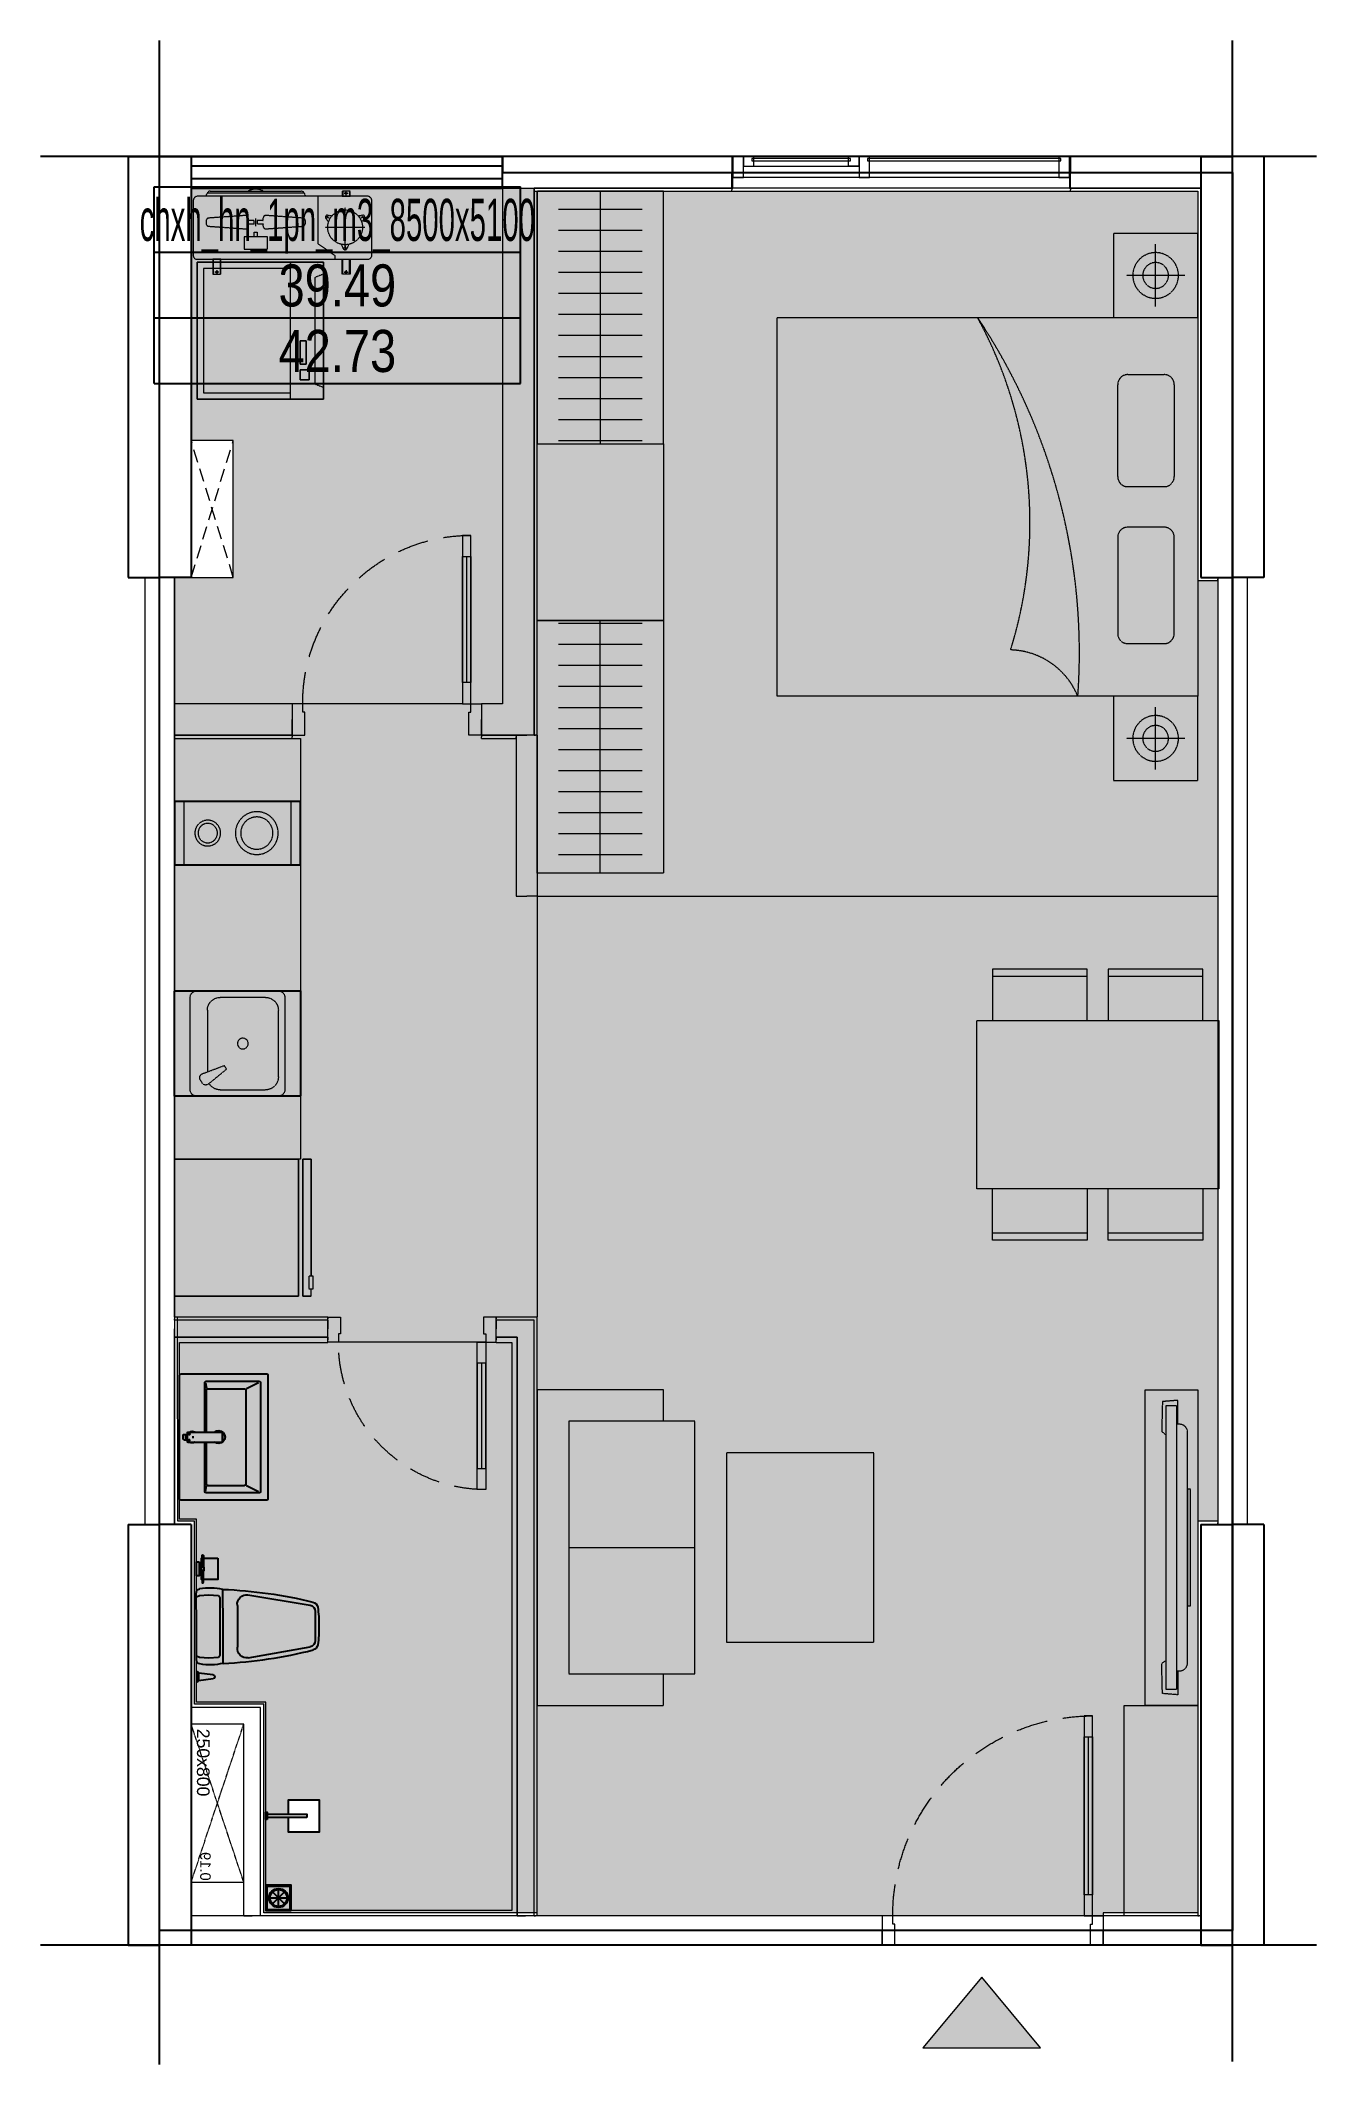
# Model space of a CAD drawing. Header units: millimetres. Extents: x -523 to 5543, y -735 to 8883.
import ezdxf
from ezdxf.enums import TextEntityAlignment as Align

# ---------------------------------------------------------------- set-up
doc = ezdxf.new("R2010")
doc.units = ezdxf.units.MM
doc.set_wipeout_variables(frame=1)
for name, pattern in [('3PN B$0$HIDDENX2', [0.75, 0.5, -0.25]), ('CONTINOUS', [0]), ('HIDDEN', [9.525, 6.35, -3.175]), ('HIDDENX2', [0.75, 0.5, -0.25]), ('Xref Y2-Y4 ME$0$Xref MB Y2.Y4$0$Xr_truc thang N3 tang dien hinh$0$T-Can ho$0$HIDDEN3', [0.2, 0.1, -0.1])]:
    doc.linetypes.add(name, pattern=pattern)
doc.layers.get('0').update_dxf_attribs({"color": 231})
doc.layers.get('DefPoints').update_dxf_attribs({"color": 191})
doc.layers.add('A-AREA-WALL-CENTER', color=210, linetype='Continuous', plot=False)
for name, color, linetype in [('A-CONC', 2, 'Continuous'), ('A-EQPM', 127, 'Continuous'), ('A-RAIL', 153, 'Continuous')]:
    doc.layers.add(name, color=color, linetype=linetype)
for name, color, linetype, lineweight in [('A-Dien tich TT', 152, 'HIDDENX2', 5), ('A-DOOR', 142, 'Continuous', 9), ('A-FNSH', 253, 'Continuous', 9), ('A-FURN', 251, 'HIDDEN', 5), ('A-Hatch mau co cau', 7, 'Continuous', 9), ('A-HIDD', 45, 'HIDDEN', 9), ('A-Truc ky thuat', 162, 'Continuous', 0), ('A-WALL', 1, 'Continuous', 13), ('A-WALL-INT', 31, 'Continuous', 20), ('A-WALL-PRTN', 6, 'Continuous', 9)]:
    doc.layers.add(name, color=color, linetype=linetype, lineweight=lineweight)
doc.layers.add('DT 1PN', color=7, linetype='Continuous', lineweight=0, true_color=0xddd3c5)
doc.styles.add('VTK_Arial', font='arial.ttf', dxfattribs={"width": 0.8})
doc.styles.add('Xref Y2-Y4 ME$0$Xref MB Y2.Y4$0$Xr_truc thang N3 tang dien hinh$0$T-Can ho$0$Arial', font='arial.ttf')

# ---------------------------------------------------------------- blocks, each defined once
blk = doc.blocks.new('DT-CAN')
at = {"layer": 'DefPoints'}
for p, q in [((-870.7, 0), (870.7, 0)), ((-870.7, -934.4), (-870.7, 0)), ((870.7, -934.4), (870.7, 0)), ((-870.7, -311.5), (870.7, -311.5)), ((-870.7, -622.9), (870.7, -622.9)), ((-870.7, -934.4), (870.7, -934.4))]:
    blk.add_line(p, q, dxfattribs=at)
at = {"layer": 'DefPoints', "color": 7, "style": 'VTK_Arial', "width": 0.5}
blk.add_attdef('LOAICAN', text='', height=200, dxfattribs=at).set_placement((0, -257.5), align=Align.CENTER)
at = {"layer": 'DefPoints', "color": 5, "style": 'VTK_Arial', "width": 0.8}
blk.add_attdef('DT-TT', text='', height=200, dxfattribs=at).set_placement((0, -569), align=Align.CENTER)
at = {"layer": 'DefPoints', "color": 6, "style": 'VTK_Arial', "width": 0.8}
blk.add_attdef('DT-TIM', text='', height=200, dxfattribs=at).set_placement((0, -880.4), align=Align.CENTER)
blk = doc.blocks.new('A$C99de5d64')
at = {"layer": 'A-Hatch mau co cau', "true_color": 0xb30000}
h = blk.add_hatch(color=12, dxfattribs=at)
h.dxf.hatch_style = 1
h.paths.add_polyline_path([(-174.8, 210), (0, 0), (175.2, 210)])
at = {"layer": 'A-Hatch mau co cau', "color": 12, "true_color": 0xb30000}
blk.add_lwpolyline([(-174.8, 210), (0, 0), (175.2, 210)], close=True, dxfattribs=at)
blk = doc.blocks.new('F-PN-GIUONG-2000X1800')
at = {"linetype": 'HIDDEN', "ltscale": 0.3}
for p, q in [((332.5, -250.5), (159.2, -250.5)), ((111.4, -298.4), (111.4, -755.8)), ((380.4, -755.8), (380.4, -298.4)), ((159.2, -803.7), (332.5, -803.7)), ((111.4, -1481), (111.4, -1044.2)), ((159.2, -996.3), (332.5, -996.3)), ((380.4, -1044.2), (380.4, -1481)), ((332.5, -1528.8), (159.2, -1528.8))]:
    blk.add_line(p, q, dxfattribs=at)
blk.add_lwpolyline([(2000, 0), (2000, -1800), (0, -1800), (0, 0), (2000, 0)], dxfattribs=at)
for centre, radius, start, end in [((3425.4, -206.5), 2863.1, 175.86471, 213.81984), ((898.8, 135.1), 355.7, 202.32224, 268.49672), ((159.2, -298.4), 47.8, 90, 180), ((332.5, -298.4), 47.8, 0, 90), ((2827.6, -825.1), 2030.2, 162.67464, 208.69937), ((159.2, -755.8), 47.8, 180, 270), ((332.5, -755.8), 47.8, 270, 0), ((159.2, -1044.2), 47.8, 90, 180), ((332.5, -1044.2), 47.8, 0, 90), ((159.2, -1481), 47.8, 180, 270), ((332.5, -1481), 47.8, 270, 0)]:
    blk.add_arc(centre, radius, start, end, dxfattribs=at)
blk = doc.blocks.new('*U17')
blk.add_line((-100, 70), (-850, 70))
for points in [[(140, 1050), (140, 990), (40, 990), (40, 1000), (0, 1000), (0, 1050)], [(0, 50), (-950, 50), (-950, 90), (0, 90)], [(-100, 50), (-100, 90), (-850, 90), (-850, 50)], [(140, 0), (140, 60), (40, 60), (40, 50), (0, 50), (0, 0)]]:
    blk.add_lwpolyline(points, close=True)
at = {"linetype": '3PN B$0$HIDDENX2', "ltscale": 300}
blk.add_arc((0, 50), 950, 90, 180, dxfattribs=at)
blk = doc.blocks.new('*U18')
blk.add_line((-100, 70), (-700, 70))
for points in [[(150, 900), (150, 840), (40, 840), (40, 850), (0, 850), (0, 900)], [(0, 50), (-800, 50), (-800, 90), (0, 90)], [(-100, 50), (-100, 90), (-700, 90), (-700, 50)], [(150, 0), (150, 60), (40, 60), (40, 50), (0, 50), (0, 0)]]:
    blk.add_lwpolyline(points, close=True)
at = {"linetype": '3PN B$0$HIDDENX2', "ltscale": 300}
blk.add_arc((0, 50), 800, 90, 180, dxfattribs=at)
blk = doc.blocks.new('*U19')
blk.add_line((-100, -70), (-600, -70))
for points in [[(120, 0), (120, -60), (40, -60), (40, -50), (0, -50), (0, 0)], [(0, -50), (-700, -50), (-700, -90), (0, -90)], [(-100, -50), (-100, -90), (-600, -90), (-600, -50)], [(120, -800), (120, -740), (40, -740), (40, -750), (0, -750), (0, -800)]]:
    blk.add_lwpolyline(points, close=True)
at = {"linetype": '3PN B$0$HIDDENX2', "ltscale": 300}
blk.add_arc((0, -50), 700, 180, 270, dxfattribs=at)
blk = doc.blocks.new('*U9')
at = {"linetype": 'HIDDEN', "ltscale": 0.3}
for p, q in [((75, 644.4), (75, 400)), ((525, 644.4), (75, 644.4)), ((75, 608.9), (525, 608.9)), ((525, 400), (525, 644.4)), ((1075, 644.4), (625, 644.4)), ((625, 644.4), (625, 400)), ((625, 608.9), (1075, 608.9)), ((1075, 400), (1075, 644.4)), ((1150, 400), (0, 400)), ((0, 400), (0, -400)), ((1150, -400), (1150, 400)), ((0, -400), (1150, -400)), ((75, -644.4), (75, -400)), ((525, -400), (525, -644.4)), ((625, -644.4), (625, -400)), ((1075, -400), (1075, -644.4)), ((525, -608.9), (75, -608.9)), ((525, -644.4), (75, -644.4)), ((1075, -608.9), (625, -608.9)), ((1075, -644.4), (625, -644.4))]:
    blk.add_line(p, q, dxfattribs=at)
blk = doc.blocks.new('E-CHUNG-GATHOATSAN-01')
at = {"ltscale": 2}
for p, q in [((60, 20), (60, 100)), ((100, 60), (20, 60)), ((88.3, 88.3), (31.7, 31.7)), ((88.3, 31.7), (31.7, 88.3))]:
    blk.add_line(p, q, dxfattribs=at)
for points in [[(120, 120), (0, 120), (0, 0), (120, 0)], [(115, 115), (5, 115), (5, 5), (115, 5)]]:
    blk.add_lwpolyline(points, close=True, dxfattribs=at)
for radius in [45, 40]:
    blk.add_circle((60, 60), radius, dxfattribs=at)
blk = doc.blocks.new('E-VS-VOISENTAM-01')
at = {"color": 0}
blk.add_wipeout([(-6.3, -17.9), (-6.3, -7.6), (-105.3, -7.6), (-105.3, -75.1), (-255.3, -75.1), (-255.3, 74.9), (-105.3, 74.9), (-105.3, 7.4), (-6.3, 7.4), (-6.3, 17.9), (0, 17.9), (0, -17.9)], dxfattribs=at)
blk.add_lwpolyline([(-105.3, -7.6), (-105.3, -75.1), (-255.3, -75.1), (-255.3, 74.9), (-105.3, 74.9), (-105.3, 7.4)], dxfattribs=at)
for points in [[(-195.1, -7.6), (-6.3, -7.6), (-6.3, 7.4), (-195.1, 7.4)], [(-6.3, -17.9), (0, -17.9), (0, 17.9), (-6.3, 17.9)]]:
    blk.add_lwpolyline(points, close=True, dxfattribs=at)
blk = doc.blocks.new('E-VS-BONCAU-01')
for p, q in [((-145.5, -13.9), (-139.8, 0.5)), ((-148.9, -57.3), (-145.5, -13.9)), ((-146.2, -104.4), (-148.9, -57.3)), ((145.4, -15), (148.5, -58.4)), ((148.5, -58.4), (145.4, -105.5)), ((213.1, -0.8), (265.4, -1)), ((221.8, -9.6), (256.7, -9.7)), ((230.2, -79.4), (221.8, -9.6)), ((256.7, -9.7), (247.7, -79.5)), ((-0.5, -126.3), (-176.3, -125.6)), ((-136.7, -112.2), (-146.2, -104.4)), ((-0.4, -113.3), (-136.7, -112.2)), ((-0.5, -126.3), (-0.5, -126.3)), ((175.4, -127), (-0.5, -126.3)), ((135.8, -113.2), (-0.4, -113.3)), ((145.4, -105.5), (135.8, -113.2)), ((-150.9, -245), (-101.2, -539.8)), ((-100, -194.5), (98.5, -195.2)), ((149, -246.1), (97.1, -540.5)), ((-71.2, -564.4), (-2.2, -564.6)), ((-2.2, -564.6), (66.9, -564.9))]:
    blk.add_line(p, q)
for points in [[(-307.4, -12.3), (-240.3, -12.3), (-240.3, 0.4), (-307.4, 0.4)], [(-324.6, -100.9), (-223.3, -100.9), (-223.3, -24.5), (-324.6, -24.5)], [(-281.4, -35.9), (-281.4, -12.3), (-266.2, -12.3), (-266.2, -35.9)]]:
    blk.add_lwpolyline(points, close=True)
for points in [[(160.1, -0.6), (0, 0), (-160.1, 0.6)], [(139.8, -0.5), (145.4, -15)]]:
    blk.add_lwpolyline(points)
for points in [[(-337.2, -33.4), (-281.4, -33.4), (-281.4, -26.6), (-337.2, -26.6, 1)], [(-210.5, -33.4), (-266.2, -33.4), (-266.2, -26.6), (-210.5, -26.6, -1)]]:
    blk.add_lwpolyline(points, format="xyb", close=True)
for centre, radius, start, end in [((225.4, 2.7), 12.8, 195.93034, 253.62994), ((238.9, -79.4), 8.72, 179.78014, 359.78014), ((253.1, 2.6), 12.8, 285.93034, 343.62994)]:
    blk.add_arc(centre, radius, start, end)
for centre, major_axis, ratio, start_param, end_param in [((-160.1, -17.6), (-12.9, -12.8), 1, 3.926991, 5.363819), ((-160.1, -17.6), (-12.9, -12.8), 1, 3.926991, 5.363819), ((-160.1, -17.6), (-12.9, -12.8), 1, 3.926991, 5.363819), ((160, -18.8), (-12.9, -12.8), 1, 2.490163, 3.926991), ((160, -18.8), (-12.9, -12.8), 1, 2.490163, 3.926991), ((-309.7, -59.9), (-491.9, 11.9), 0.754969, 2.992228, 3.290957), ((1638.9, -88), (-275.8, 1956.4), 0.917923, 1.461172, 1.68042), ((-105.7, -239.6), (-32.1, 32.3), 1, 5.374496, 7.190108), ((103.9, -240.4), (-32.3, -32.1), 1, 2.23467, 4.050282), ((-85.9, -545.6), (-22.1, -22), 1, -0.518895, 0.614897), ((-85.9, -545.6), (-22.1, -22), 1, -0.518895, 0.614897), ((-71, -533.5), (-21.8, 21.9), 1, 0.993435, 2.351364), ((-9.9, -27.7), (-393.7, -390.7), 1, 0.641923, 0.802984), ((-9.9, -27.7), (-393.7, -390.7), 1, 0.641923, 0.802984), ((9.6, -27.8), (-390.7, 393.7), 1, 2.338609, 2.49967), ((9.6, -27.8), (-390.7, 393.7), 1, 2.338609, 2.49967), ((66.9, -534), (-21.8, 21.9), 1, 2.361025, 3.718954), ((81.7, -546.2), (-22.1, -22), 1, 0.955899, 2.089692), ((81.7, -546.2), (-22.1, -22), 1, 0.955899, 2.089692)]:
    blk.add_ellipse(centre, major_axis=major_axis, ratio=ratio, start_param=start_param, end_param=end_param)
at = {"extrusion": (0, 0, -1)}
for centre, major_axis, ratio, start_param, end_param in [((309.2, -62.3), (492, 8.1), 0.754969, 2.992228, 3.290957), ((-1639.5, -75.4), (-290.8, -1954.2), 0.917923, 4.602765, 4.822013)]:
    blk.add_ellipse(centre, major_axis=major_axis, ratio=ratio, start_param=start_param, end_param=end_param, dxfattribs=at)
blk = doc.blocks.new('*U21')
blk.add_line((1480, 150), (0, 150))
for points in [[(0, 150), (1480, 150), (1480, 0), (0, 0)], [(0, 105), (1480, 105), (1480, 45), (0, 45)]]:
    blk.add_lwpolyline(points, close=True)
blk = doc.blocks.new('F-PN-DONGIUONG-01')
at = {"linetype": 'HIDDEN', "ltscale": 0.3}
for p, q in [((-200, -348.1), (-200, -51.9)), ((-338.8, -200), (-61.2, -200))]:
    blk.add_line(p, q, dxfattribs=at)
blk.add_lwpolyline([(0, -400), (-400, -400), (-400, 0), (0, 0)], close=True, dxfattribs=at)
for radius in [108.5, 61.3]:
    blk.add_circle((-200, -200), radius, dxfattribs=at)
blk = doc.blocks.new('*U91')
at = {"linetype": 'HIDDEN', "ltscale": 0.3}
for p, q in [((86.1, 499.5), (86.1, 101.1)), ((186.1, 499.5), (186.1, 101.1)), ((286.1, 499.5), (286.1, 101.1)), ((386.1, 499.5), (386.1, 101.1)), ((486.1, 499.5), (486.1, 101.1)), ((586.1, 499.5), (586.1, 101.1)), ((686.1, 499.5), (686.1, 101.1)), ((786.1, 499.5), (786.1, 101.1)), ((886.1, 499.5), (886.1, 101.1)), ((986.1, 499.5), (986.1, 101.1)), ((1086.1, 499.5), (1086.1, 101.1)), ((1186.1, 499.5), (1186.1, 101.1)), ((0, 300), (1200, 300))]:
    blk.add_line(p, q, dxfattribs=at)
blk.add_lwpolyline([(0, 0), (1200, 0), (1200, 600), (0, 600)], close=True, dxfattribs=at)
blk = doc.blocks.new('*U20')
blk.add_line((0, 150), (1600, 150))
for points in [[(0, 0), (0, 150), (-5, 150), (-5, 0)], [(1600, 0), (0, 0), (0, 100), (1600, 100)], [(0, 0), (50, 0), (50, 100), (0, 100)], [(950, 0), (1000, 0), (1000, 100), (950, 100)], [(1550, 0), (1600, 0), (1600, 100), (1550, 100)], [(1605, 0), (1605, 150), (1600, 150), (1600, 0)], [(40, 10), (960, 10), (960, 20), (40, 20)], [(1000, 0), (1550, 0), (1550, 45), (1000, 45)], [(1050, 0), (1000, 0), (1000, 45), (1050, 45)], [(1040, 10), (1510, 10), (1510, 20), (1040, 20)], [(1500, 0), (1550, 0), (1550, 45), (1500, 45)]]:
    blk.add_lwpolyline(points, close=True)
blk = doc.blocks.new('*U33')
at = {"linetype": 'HIDDEN', "ltscale": 0.3}
for p, q in [((650, 0), (0, 0)), ((0, 0), (0, -600)), ((0, 0), (0, -444.2)), ((0, 0), (650, 0)), ((650, -600), (650, 0)), ((650, 0), (650, -444.2)), ((30, -30), (620, -30)), ((30, -444.2), (30, -30)), ((620, -30), (620, -444.2)), ((0, -600), (0, -444.2)), ((650, -444.2), (0, -444.2)), ((620, -444.2), (30, -444.2)), ((650, -600), (650, -444.2)), ((56.2, -600), (72.3, -559.6)), ((72.3, -559.6), (577.7, -559.6)), ((373.1, -490.4), (373.1, -518.1)), ((483.8, -490.4), (373.1, -490.4)), ((373.1, -518.1), (483.8, -518.1)), ((483.8, -518.1), (483.8, -490.4)), ((511.5, -490.4), (511.5, -531.9)), ((557.7, -490.4), (511.5, -490.4)), ((511.5, -531.9), (557.7, -531.9)), ((557.7, -531.9), (557.7, -490.4)), ((577.7, -559.6), (593.8, -600)), ((0, -600), (650, -600)), ((0, -600), (650, -600))]:
    blk.add_line(p, q, dxfattribs=at)
for points in [[(650, -600), (0, -600), (0, 0), (650, 0)], [(650, -600), (0, -600), (0, -444.2), (0, 0), (650, 0), (650, -444.2)], [(30, -444.2), (30, -30), (620, -30), (620, -444.2)], [(483.8, -518.1), (373.1, -518.1), (373.1, -490.4), (483.8, -490.4)], [(557.7, -531.9), (511.5, -531.9), (511.5, -490.4), (557.7, -490.4)]]:
    blk.add_lwpolyline(points, close=True, dxfattribs=at)
blk = doc.blocks.new('E-CHUNG-CUCNONG-DH')
at = {"linetype": 'HIDDEN', "ltscale": 0.3}
for p, q in [((292.8, 313.7), (311.7, 313.7)), ((302.2, 304.3), (302.2, 323.2)), ((-127.5, 157.6), (-127.5, 194.3)), ((221.4, 195.2), (205, 204.7)), ((217.9, 208.1), (208.5, 191.8)), ((297.5, 56.8), (297.5, 245.7)), ((373.6, 195.2), (390, 204.7)), ((386.5, 191.8), (377.1, 208.1)), ((391.9, 151.3), (203.1, 151.3)), ((288.1, 53.9), (306.9, 53.9)), ((297.5, 63.4), (297.5, 44.5)), ((-302.2, -61.4), (-321.1, -61.4)), ((-311.7, -51.9), (-311.7, -70.8)), ((292.8, -61.4), (311.7, -61.4)), ((302.2, -51.9), (302.2, -70.8))]:
    blk.add_line(p, q, dxfattribs=at)
blk.add_lwpolyline([(-406.1, 0), (406.1, 0, 0.414214), (425, 18.9), (425, 275.9, 0.414214), (401.4, 299.6), (-401.4, 299.6, 0.414214), (-425, 275.9), (-425, 18.9, 0.414214)], format="xyb", close=True, dxfattribs=at)
for points in [[(-363.6, 299.6), (-357.7, 314.3, -0.306678), (-344.6, 323.2), (89.6, 323.2, -0.306678), (102.7, 314.3), (108.6, 299.6)], [(219, 177.2), (205.8, 194.1, -0.677033), (214.5, 209.3), (235.8, 206.2)], [(359.2, 206.2), (380.5, 209.3, -0.677033), (389.2, 194.1), (376, 177.2)], [(314.2, 70.4), (306.3, 50.4, -0.677033), (288.7, 50.4), (280.8, 70.4)]]:
    blk.add_lwpolyline(points, format="xyb", dxfattribs=at)
for points in [[(102.7, 314.3), (-357.7, 314.3)], [(250.3, 0), (250.3, 16.2), (170, 72.6), (170, 299.6)], [(286.2, 323.2), (286.2, 299.6)], [(318.3, 323.2), (318.3, 299.6)], [(-134.4, 106.2), (-134.4, 128.2), (-120.6, 128.2), (-120.6, 106.2)], [(-327.7, -70.8), (-327.7, 0)], [(-295.6, -70.8), (-295.6, 0)], [(286.2, -70.8), (286.2, 0)], [(318.3, -70.8), (318.3, 0)]]:
    blk.add_lwpolyline(points, dxfattribs=at)
for points in [[(283.3, 299.6), (321.1, 299.6), (321.1, 323.2), (283.3, 323.2)], [(-182.9, 47.4), (-72.1, 47.4), (-72.1, 106.2), (-182.9, 106.2)], [(283.3, 0), (321.1, 0), (321.1, -70.8), (283.3, -70.8)], [(-292.8, 0), (-330.6, 0), (-330.6, -70.8), (-292.8, -70.8)]]:
    blk.add_lwpolyline(points, close=True, dxfattribs=at)
for centre, radius in [((302.2, 313.7), 4.72), ((297.5, 151.3), 82.6), ((-311.7, -61.4), 4.72), ((302.2, -61.4), 4.72)]:
    blk.add_circle(centre, radius, dxfattribs=at)
blk.add_arc((-127.5, 257.1), 75.6, 61.04446, 118.95554, dxfattribs=at)
for points, weights, knots in [([(-162.1, 193.1), (-162.1, 188.2), (-162.1, 183.3), (-148.2, 183.3), (-134.3, 183.3), (-134.3, 175.9), (-134.3, 168.6), (-148.2, 168.6), (-162.1, 168.6), (-162.1, 163.7), (-162.1, 158.8), (-162.1, 152.4), (-166.6, 148), (-171, 143.6), (-177.1, 144.2), (-264, 150.3), (-350.9, 156.5), (-363.6, 157.6), (-363.6, 171.1), (-363.6, 175.9), (-363.6, 180.7), (-363.6, 194.3), (-350.9, 195.4), (-264, 201.6), (-177.1, 207.7), (-171, 208.2), (-166.6, 203.9), (-162.1, 199.5), (-162.1, 193.1)], [1, 1, 1, 1, 1, 1, 1, 1, 1, 1, 1, 0.916058650995, 1, 0.916058650995, 1, 1, 1, 0.734760240583, 1, 1, 1, 0.734760240583, 1, 1, 1, 0.916058650995, 1, 0.916058650995, 1], [0, 0, 0, 1, 1, 2, 2, 3, 3, 4, 4, 5, 5, 5.825313, 5.825313, 6.650626, 6.650626, 7.650626, 7.650626, 9.141593, 9.141593, 10.141593, 10.141593, 11.632559, 11.632559, 12.632559, 12.632559, 13.457872, 13.457872, 14.283185, 14.283185, 14.283185]), ([(95.9, 156.5), (9, 150.3), (-77.9, 144.2), (-84, 143.6), (-88.4, 148), (-92.9, 152.4), (-92.9, 158.8), (-92.9, 163.7), (-92.9, 168.6), (-106.8, 168.6), (-120.7, 168.6), (-120.7, 175.9), (-120.7, 183.3), (-106.8, 183.3), (-92.9, 183.3), (-92.9, 188.2), (-92.9, 193.1), (-92.9, 199.5), (-88.4, 203.9), (-84, 208.2), (-77.9, 207.7), (9, 201.6), (95.9, 195.4), (108.6, 194.3), (108.6, 180.7), (108.6, 175.9), (108.6, 171.1), (108.6, 157.6), (95.9, 156.5)], [1, 1, 1, 0.916058650995, 1, 0.916058650995, 1, 1, 1, 1, 1, 1, 1, 1, 1, 1, 1, 0.916058650995, 1, 0.916058650995, 1, 1, 1, 0.734760240583, 1, 1, 1, 0.734760240583, 1], [0, 0, 0, 1, 1, 1.825313, 1.825313, 2.650626, 2.650626, 3.650626, 3.650626, 4.650626, 4.650626, 5.650626, 5.650626, 6.650626, 6.650626, 7.650626, 7.650626, 8.475939, 8.475939, 9.301253, 9.301253, 10.301253, 10.301253, 11.792219, 11.792219, 12.792219, 12.792219, 14.283185, 14.283185, 14.283185])]:
    blk.add_rational_spline(points, weights, degree=2, knots=knots, dxfattribs=at)
blk = doc.blocks.new('*U95')
blk.add_lwpolyline([(0, 0), (0, 250), (750, 250), (750, 0)], close=True)
at = {"linetype": 'Xref Y2-Y4 ME$0$Xref MB Y2.Y4$0$Xr_truc thang N3 tang dien hinh$0$T-Can ho$0$HIDDEN3'}
for points in [[(0, 0), (750, 250)], [(0, 250), (750, 0)]]:
    blk.add_lwpolyline(points, dxfattribs=at)
at = {"style": 'Xref Y2-Y4 ME$0$Xref MB Y2.Y4$0$Xr_truc thang N3 tang dien hinh$0$T-Can ho$0$Arial'}
blk.add_text('0.19', height=50, dxfattribs=at).set_placement((6.6, 42.7))
blk.add_attdef('--', text='', height=88, dxfattribs=at).set_placement((126.6, 189.6), align=Align.MIDDLE_CENTER)
blk = doc.blocks.new('F-PK-BANSOAN-01')
at = {"linetype": 'HIDDEN', "ltscale": 0.3}
blk.add_lwpolyline([(-700, -900), (-700, 0), (0, 0), (0, -900)], close=True, dxfattribs=at)
blk = doc.blocks.new('*U37')
at = {"linetype": 'HIDDEN', "ltscale": 0.3}
for p, q in [((-750, -150), (-750, -1350)), ((-150, -150), (-750, -150)), ((-150, -1350), (-150, -150)), ((-150, -750), (-750, -750)), ((-750, -1350), (-150, -1350))]:
    blk.add_line(p, q, dxfattribs=at)
blk.add_lwpolyline([(-600, -1350), (-600, -1500), (0, -1500), (0, 0), (-600, 0), (-600, -150)], dxfattribs=at)
blk = doc.blocks.new('*U93')
at = {"linetype": 'HIDDEN', "ltscale": 0.3}
blk.add_lwpolyline([(0, 0), (350, 0), (350, -1000), (0, -1000)], close=True, dxfattribs=at)
blk = doc.blocks.new('*U94')
at = {"linetype": 'HIDDEN', "ltscale": 0.3}
for points in [[(1500, 0), (1500, -250), (0, -250), (0, 0)], [(473.1, -33.8), (473.1, -48), (1026.9, -48), (1026.9, -33.8)], [(1425, -100), (1425, -150), (75, -150), (75, -100)]]:
    blk.add_lwpolyline(points, close=True, dxfattribs=at)
for points in [[(164.2, -93.8), (50.4, -93.8), (56.3, -167.7), (198.5, -171.1), (215.2, -150)], [(1335.8, -93.8), (1449.6, -93.8), (1443.7, -167.7), (1301.5, -171.1), (1284.8, -150)]]:
    blk.add_lwpolyline(points, dxfattribs=at)
blk.add_lwpolyline([(1335.8, -100), (1335.8, -86.3, 0.414214), (1297.4, -48), (202.6, -48, 0.414214), (164.2, -86.3), (164.2, -100)], format="xyb", close=True, dxfattribs=at)
blk = doc.blocks.new('*U70')
at = {"ltscale": 0.3}
blk.add_lwpolyline([(45, -300), (45, 0), (555, 0), (555, -300)], close=True, dxfattribs=at)
for centre, radius in [((208, -149.9), 101.6), ((441.3, -149.9), 61.2)]:
    blk.add_circle(centre, radius, dxfattribs=at)
at = {"linetype": 'HIDDEN', "ltscale": 0.3}
for centre, radius in [((208, -149.9), 76.6), ((441.3, -149.9), 46.2)]:
    blk.add_circle(centre, radius, dxfattribs=at)
at = {"layer": 'DefPoints', "color": 250, "ltscale": 0.3}
blk.add_lwpolyline([(0, -300), (0, 0), (600, 0), (600, -300)], close=True, dxfattribs=at)
blk = doc.blocks.new('E-CHUNG-TULANH-01')
at = {"linetype": 'HIDDEN', "ltscale": 0.3}
for p, q in [((300, 650), (0, 650)), ((0, 650), (0, 610)), ((0, 650), (555, 650)), ((0, 610), (0, 650)), ((0, 610), (650, 610)), ((650, 610), (0, 610)), ((0, 590), (0, 0)), ((650, 590), (0, 590)), ((0, 590), (650, 590)), ((0, 0), (0, 590)), ((310, 650), (300, 650)), ((555, 650), (310, 650)), ((615, 660), (555, 660)), ((555, 660), (555, 650)), ((555, 660), (555, 640)), ((615, 660), (555, 660)), ((555, 640), (615, 640)), ((615, 650), (615, 660)), ((615, 640), (615, 660)), ((650, 650), (615, 650)), ((650, 610), (650, 650)), ((650, 650), (650, 610)), ((650, 0), (650, 590)), ((650, 590), (650, 0))]:
    blk.add_line(p, q, dxfattribs=at)
blk.add_lwpolyline([(0, 0), (650, 0), (650, 590), (0, 590)], close=True, dxfattribs=at)
blk = doc.blocks.new('*U68')
at = {"ltscale": 0.3}
blk.add_lwpolyline([(600, 2000), (0, 2000), (0, 0), (600, 0)], close=True, dxfattribs=at)
blk = doc.blocks.new('*U69')
at = {"lineweight": 5, "ltscale": 0.3}
for p, q in [((494.3, 0), (105.7, 0)), ((75, -30.7), (75, -469.3)), ((123.4, -77.5), (131.6, -63.2)), ((247.8, -128), (162.3, -57.7)), ((218.2, -30), (433, -30)), ((494.3, -91.4), (494.3, -408)), ((525, -469.3), (525, -30.7)), ((133.9, -106.9), (237.5, -145.7)), ((156.8, -408), (156.8, -115.5)), ((237.5, -145.7), (247.8, -128)), ((433, -469.3), (218.2, -469.3)), ((105.7, -500), (494.3, -500))]:
    blk.add_line(p, q, dxfattribs=at)
blk.add_circle((325.6, -250), 25.6, dxfattribs=at)
for centre, radius, start, end in [((105.7, -30.7), 30.7, 89.99998, 179.99998), ((141.1, -87.7), 20.5, 149.99998, 249.46231), ((149.3, -73.5), 20.5, 50.53766, 149.99998), ((218.2, -91.4), 61.4, 89.99998, 149.41477), ((433, -91.4), 61.4, 359.99998, 89.99998), ((494.3, -30.7), 30.7, 359.99998, 89.99998), ((105.7, -469.3), 30.7, 179.99998, 269.99998), ((218.2, -408), 61.4, 179.99998, 269.99998), ((433, -408), 61.4, 269.99998, 359.99998), ((494.3, -469.3), 30.7, 269.99998, 359.99998)]:
    blk.add_arc(centre, radius, start, end, dxfattribs=at)
at = {"layer": 'DefPoints', "color": 250, "linetype": 'HIDDEN', "ltscale": 0.3}
blk.add_lwpolyline([(0, 0), (0, -500), (600, -500), (600, 0)], close=True, dxfattribs=at)
blk = doc.blocks.new('E-VS-LAVABO-02')
at = {"extrusion": (0, 0, -1)}
for p, q in [((-300, 6), (-300, 414)), ((-294, 420), (294, 420)), ((-259, 385), (259, 385)), ((300, 414), (300, 6)), ((-265, 126), (-265, 379)), ((-230.4, 317.6), (-258.8, 374.4)), ((-230, 133.5), (-230, 309)), ((-224, 315), (224, 315)), ((230, 133.5), (230, 309)), ((230.4, 317.6), (258.8, 374.4)), ((265, 379), (265, 126)), ((-22, 203.7), (22, 203.7)), ((-24, 120), (-259, 120)), ((-257.6, 123), (-232.4, 128.4)), ((-24, 127.5), (-224, 127.5)), ((224, 127.5), (24, 127.5)), ((259, 120), (24, 120)), ((257.6, 123), (232.4, 128.4)), ((294, 0), (-294, 0)), ((-25.4, 70), (-26.5, 70)), ((-24, 70), (-24, 71.6)), ((-15.5, 48.2), (-13.1, 48.2)), ((-12.5, 44.1), (-12.5, 48.5)), ((-12.5, 19.6), (-12.5, 33.7)), ((-10.5, 35.7), (-7.5, 35.7)), ((10.5, 17.6), (-10.5, 17.6)), ((7.5, 35.5), (-7.5, 35.5)), ((5, 65), (-5, 65)), ((7.5, 35.7), (10.5, 35.7)), ((12.5, 43.8), (13.1, 43.8)), ((12.5, 19.6), (12.5, 33.7)), ((13.1, 46), (14.9, 46)), ((14.9, 43.8), (15.5, 43.8)), ((26.5, 70), (25.4, 70))]:
    blk.add_line(p, q, dxfattribs=at)
at = {"extrusion": (0, 0, -1), "flags": 128}
for points in [[(24, 39), (24, 201.7), (24, 202.4)], [(-24, 39), (-24, 201.7), (-24, 202.4)], [(-22, 37), (-15.6, 37), (15.6, 37), (22, 37)], [(12, 35), (14.4, 36.3), (15.6, 37)], [(12.8, 48.8), (15.5, 48.8), (15.5, 48.2), (13.1, 48.2), (13.1, 44.4), (15.5, 44.4), (15.5, 43.8), (12.8, 43.8), (15.5, 43.8)], [(11, 34), (10.5, 34), (-10.5, 34), (-11, 34)], [(10.5, 28.1), (0, 28.1), (-10.5, 28.1)], [(-15.6, 37), (-14.4, 36.3), (-12, 35)]]:
    blk.add_lwpolyline(points, dxfattribs=at)
for points in [[(22, 204.4), (-22, 204.4)], [(-12.5, 48.8), (-12.5, 43.8), (-13.1, 43.8), (-13.1, 46), (-14.9, 46), (-14.9, 43.8), (-15.5, 43.8), (-15.5, 48.8), (-14.9, 48.8), (-14.9, 46.6), (-13.1, 46.6), (-13.1, 48.8)]]:
    blk.add_lwpolyline(points, close=True, dxfattribs=at)
at = {"extrusion": (0, 0, -1)}
for centre, radius, start, end in [((294, 414), 6, 0, 90), ((259, 379), 6, 0, 90), ((-259, 379), 6, 90, 180), ((-294, 414), 6, 90, 180), ((224, 309), 6, 0, 90), ((-224, 309), 6, 90, 180), ((0, 185), 31, 320.62686, 219.37314), ((22, 201.7), 1.99, 0.21514, 90.21353), ((-22, 201.7), 1.99, 89.78647, 179.78486), ((259, 126), 6, 270, 0), ((224, 133.5), 6, 270, 0), ((-224, 133.5), 6, 180, 270), ((-259, 126), 6, 180, 270), ((294, 6), 6, 270, 0), ((0, 59.7), 27.5, 330.77713, 28.28414), ((0, 59.7), 26.5, 334.91237, 24.22074), ((22, 39), 2, 270, 0), ((12.8, 48.5), 0.298, 89.78647, 179.78486), ((12.8, 44.1), 0.298, 180.21514, 270.21353), ((12.8, 44.1), 0.298, 180.21514, 270.21353), ((10.5, 33.7), 2, 0, 39.64467), ((11, 32.5), 1.5, 0, 90), ((11, 29.6), 1.5, 270, 0), ((10.5, 19.6), 2, 270, 0), ((10.5, 33.7), 2, 40.21561, 90), ((-10.5, 33.7), 2, 90, 139.5327), ((-10.5, 19.6), 2, 180, 270), ((-11, 32.5), 1.5, 90, 180), ((-11, 29.6), 1.5, 180, 270), ((-10.5, 33.7), 2, 140.36277, 180), ((-22, 39), 2, 180, 270), ((0, 59.7), 26.5, 154.68391, 205.08763), ((0, 59.7), 27.5, 151.64819, 209.22287), ((-294, 6), 6, 180, 270)]:
    blk.add_arc(centre, radius, start, end, dxfattribs=at)
for centre, major_axis, start_param, end_param in [((-22, 202.4), (2, 0), 1.570796, 3.141593), ((22, 202.4), (-2, 0), 3.141593, 4.712389)]:
    blk.add_ellipse(centre, major_axis=major_axis, ratio=0.984382, start_param=start_param, end_param=end_param)
for points, knots in [([(-24, 70.6), (-24, 70.8), (-24, 71.4), (-24, 72.7), (-24, 74.5), (-24, 76.5), (-24, 78.3), (-24, 79.4), (-24, 79.7)], [0, 0, 0, 0, 0.170042, 0.387138, 0.569985, 0.748798, 0.931358, 1, 1, 1, 1]), ([(-10.5, 28.1), (-10.6, 28.1), (-10.7, 28.1), (-10.8, 28.1), (-11, 28.1), (-11, 28.1), (-11, 28.1)], [0, 0, 0, 0, 0.250855, 0.500152, 0.749125, 1, 1, 1, 1]), ([(10.5, 28.1), (10.6, 28.1), (10.7, 28.1), (10.8, 28.1), (11, 28.1), (11, 28.1), (11, 28.1)], [0, 0, 0, 0, 0.250855, 0.500152, 0.749125, 1, 1, 1, 1]), ([(24, 70.6), (24, 70.8), (24, 71.4), (24, 72.7), (24, 74.5), (24, 76.5), (24, 78.3), (24, 79.4), (24, 79.7)], [0, 0, 0, 0, 0.170042, 0.387138, 0.569985, 0.748798, 0.931358, 1, 1, 1, 1])]:
    blk.add_open_spline(points, degree=3, knots=knots)

msp = doc.modelspace()

# ---------------------------------------------------------------- hatches: boundary and pattern name
at = {"layer": 'DT 1PN'}
h = msp.add_hatch(color=256, dxfattribs=at)
h.dxf.hatch_style = 1
h.paths.add_polyline_path([(193.4, 8181.1), (1823.4, 8181.1), (1823.4, 8166.1), (4978.4, 8166.1), (4978.4, 6316.1), (5073.4, 6316.1), (5073.4, 1846.1), (4978.4, 1846.1), (4978.4, -13.9), (4528.6, -13.9), (4528.6, -28.9), (1838.4, -28.9), (1838.4, -13.9), (538.4, -13.9), (538.4, 976.5), (208.4, 976.5), (208.4, 1846.1), (129.4, 1846.1), (128.4, 2816.1), (113.4, 2816.1), (113.4, 6331.1), (393.4, 6331.1), (393.4, 6981.1), (193.4, 6981.1)])

# ---------------------------------------------------------------- linework, layer by layer
at = {"layer": 'A-CONC', "ltscale": 0.3}
for p, q in [((-106.6, 8331.1), (43.4, 8331.1)), ((-106.6, 8331.1), (-106.6, 6331.1)), ((193.4, 8331.1), (43.4, 8331.1)), ((193.4, 8331.1), (193.4, 6331.1)), ((4993.4, 8331.1), (5143.4, 8331.1)), ((4993.4, 8331.1), (4993.4, 6331.1)), ((5293.4, 8331.1), (5143.4, 8331.1)), ((5293.4, 8331.1), (5293.4, 6331.1)), ((-106.6, 6331.1), (43.4, 6331.1)), ((193.4, 6331.1), (43.4, 6331.1)), ((4993.4, 6331.1), (5143.4, 6331.1)), ((5293.4, 6331.1), (5143.4, 6331.1)), ((-106.6, 1831.1), (43.4, 1831.1)), ((-106.6, 1831.1), (-106.6, -168.9)), ((193.4, 1831.1), (43.4, 1831.1)), ((193.4, 1831.1), (193.4, -168.9)), ((4993.4, 1831.1), (5143.4, 1831.1)), ((4993.4, 1831.1), (4993.4, -168.9)), ((5293.4, 1831.1), (5143.4, 1831.1)), ((5293.4, 1831.1), (5293.4, -168.9)), ((-106.6, -168.9), (43.4, -168.9)), ((193.4, -168.9), (43.4, -168.9)), ((4993.4, -168.9), (5143.4, -168.9)), ((5293.4, -168.9), (5143.4, -168.9))]:
    msp.add_line(p, q, dxfattribs=at)
at = {"layer": 'A-FNSH', "ltscale": 0.3}
for p, q in [((1823.4, 5581.1), (1823.4, 8181.1)), ((1823.4, 8181.1), (2763.4, 8181.1)), ((2763.4, 8181.1), (2763.4, 8173.6)), ((4373.9, 8181.1), (4373.9, 8173.6)), ((4373.9, 8181.1), (4993.4, 8181.1)), ((4993.4, 8181.1), (4993.4, 6331.1)), ((1838.4, 5581.1), (1838.4, 8166.1)), ((1838.4, 8166.1), (2763.4, 8166.1)), ((2763.4, 8166.1), (2763.4, 8173.6)), ((4373.9, 8166.1), (4373.9, 8173.6)), ((4373.9, 8166.1), (4978.4, 8166.1)), ((4978.4, 8166.1), (4978.4, 6316.1)), ((4978.4, 6316.1), (5073.4, 6316.1)), ((4993.4, 6331.1), (5073.4, 6331.1)), ((5073.4, 6331.1), (5073.4, 6323.6)), ((5073.4, 6316.1), (5073.4, 6323.6)), ((1483.4, 5731.1), (698.4, 5731.1)), ((113.4, 5581.1), (113.4, 5573.6)), ((113.4, 5581.1), (673.4, 5581.1)), ((673.4, 5581.1), (673.4, 5573.6)), ((1573.4, 5581.1), (1573.4, 5573.6)), ((1573.4, 5581.1), (1738.4, 5581.1)), ((1738.4, 5581.1), (1738.4, 5573.6)), ((1823.4, 5581.1), (1830.9, 5581.1)), ((1838.4, 5581.1), (1830.9, 5581.1)), ((113.4, 5566.1), (113.4, 5573.6)), ((113.4, 5566.1), (673.4, 5566.1)), ((673.4, 5566.1), (673.4, 5573.6)), ((1573.4, 5566.1), (1573.4, 5573.6)), ((1573.4, 5566.1), (1738.4, 5566.1)), ((1738.4, 5566.1), (1738.4, 5573.6)), ((843.4, 2816.1), (113.4, 2816.1)), ((113.4, 2816.1), (113.4, 2808.6)), ((113.4, 2801.1), (113.4, 2808.6)), ((843.4, 2801.1), (113.4, 2801.1)), ((843.4, 2816.1), (843.4, 2808.6)), ((843.4, 2801.1), (843.4, 2808.6)), ((1838.4, 2816.1), (1643.4, 2816.1)), ((1643.4, 2816.1), (1643.4, 2808.6)), ((1643.4, 2801.1), (1643.4, 2808.6)), ((1823.4, 2801.1), (1643.4, 2801.1)), ((1823.4, -28.9), (1823.4, 2801.1)), ((1838.4, -28.9), (1838.4, 2816.1)), ((113.4, 1831.1), (113.4, 2721.1)), ((113.4, 2721.1), (843.4, 2721.1)), ((138.4, 1856.1), (138.4, 2696.1)), ((138.4, 2696.1), (843.4, 2696.1)), ((843.4, 2721.1), (843.4, 2708.6)), ((843.4, 2696.1), (843.4, 2708.6)), ((1593.4, 2696.6), (893.4, 2696.6)), ((1643.4, 2721.1), (1643.4, 2708.6)), ((1643.4, 2721.1), (1743.4, 2721.1)), ((1643.4, 2696.1), (1643.4, 2708.6)), ((1643.4, 2696.1), (1718.4, 2696.1)), ((1718.4, 2696.1), (1718.4, -3.9)), ((1743.4, 2721.1), (1743.4, -28.9)), ((193.4, 1831.1), (113.4, 1831.1)), ((218.4, 1856.1), (138.4, 1856.1)), ((193.4, 961.5), (193.4, 1831.1)), ((218.4, 986.5), (218.4, 1856.1)), ((5073.4, 1846.1), (4978.4, 1846.1)), ((4978.4, 1846.1), (4978.4, -28.9)), ((5073.4, 1831.1), (4993.4, 1831.1)), ((4993.4, 1831.1), (4993.4, -28.9)), ((5073.4, 1846.1), (5073.4, 1838.6)), ((5073.4, 1831.1), (5073.4, 1838.6)), ((548.4, 986.5), (218.4, 986.5)), ((523.4, 961.5), (193.4, 961.5)), ((1743.4, -28.9), (523.4, -28.9)), ((1718.4, -3.9), (548.4, -3.9)), ((1823.4, -28.9), (1830.9, -28.9)), ((1838.4, -28.9), (1830.9, -28.9)), ((4978.4, -28.9), (4985.9, -28.9)), ((4993.4, -28.9), (4985.9, -28.9))]:
    msp.add_line(p, q, dxfattribs=at)
at = {"layer": 'A-FURN', "linetype": 'HIDDEN', "ltscale": 0.3}
for q in [(1838.4, 2816.1), (5073.4, 4816.1)]:
    msp.add_line((1838.4, 4816.1), q, dxfattribs=at)
at = {"layer": 'A-FURN', "ltscale": 0.3}
msp.add_lwpolyline([(1838.4, 6966.1), (2438.4, 6966.1), (2438.4, 6126.1), (1838.4, 6126.1)], close=True, dxfattribs=at)
at = {"layer": 'A-HIDD', "ltscale": 10}
msp.add_lwpolyline([(193.4, 6331.1), (393.4, 6331.1), (393.4, 6981.1), (193.4, 6981.1)], close=True, dxfattribs=at)
for points in [[(193.4, 6331.1), (393.4, 6981.1)], [(393.4, 6331.1), (193.4, 6981.1)]]:
    msp.add_lwpolyline(points, dxfattribs=at)
at = {"layer": 'A-WALL', "ltscale": 0.3}
for p, q in [((843.4, 2801.1), (113.4, 2801.1)), ((113.4, 2801.1), (113.4, 2761.1)), ((843.4, 2801.1), (843.4, 2761.1)), ((1823.4, 2801.1), (1643.4, 2801.1)), ((1643.4, 2801.1), (1643.4, 2761.1)), ((1823.4, -28.9), (1823.4, 2801.1)), ((113.4, 2721.1), (113.4, 2761.1)), ((843.4, 2721.1), (113.4, 2721.1)), ((843.4, 2721.1), (843.4, 2761.1)), ((1643.4, 2721.1), (1643.4, 2761.1)), ((1743.4, 2721.1), (1643.4, 2721.1)), ((1743.4, -28.9), (1743.4, 2721.1)), ((523.4, 961.5), (193.4, 961.5)), ((193.4, 961.5), (193.4, 921.5)), ((193.4, 881.5), (193.4, 921.5)), ((443.4, 881.5), (193.4, 881.5)), ((443.4, -28.9), (443.4, 881.5)), ((443.4, -28.9), (483.4, -28.9)), ((523.4, -28.9), (483.4, -28.9)), ((1743.4, -28.9), (1783.4, -28.9)), ((1823.4, -28.9), (1783.4, -28.9))]:
    msp.add_line(p, q, dxfattribs=at)
at = {"layer": 'A-WALL-INT'}
for p, q in [((-26.6, 6331.1), (43.4, 6331.1)), ((-26.6, 6331.1), (-26.6, 1831.1)), ((113.4, 6331.1), (43.4, 6331.1)), ((113.4, 6331.1), (113.4, 1831.1)), ((5073.4, 6331.1), (5143.4, 6331.1)), ((5073.4, 6331.1), (5073.4, 1831.1)), ((5213.4, 6331.1), (5143.4, 6331.1)), ((5213.4, 6331.1), (5213.4, 1831.1)), ((1738.4, 5581.1), (1788.4, 5581.1)), ((1738.4, 5581.1), (1738.4, 4816.1)), ((1838.4, 5581.1), (1788.4, 5581.1)), ((1838.4, 5581.1), (1838.4, 4816.1)), ((1738.4, 4816.1), (1788.4, 4816.1)), ((1838.4, 4816.1), (1788.4, 4816.1)), ((-26.6, 1831.1), (43.4, 1831.1)), ((113.4, 1831.1), (43.4, 1831.1)), ((5073.4, 1831.1), (5143.4, 1831.1)), ((5213.4, 1831.1), (5143.4, 1831.1)), ((3478.6, -28.9), (193.4, -28.9)), ((193.4, -28.9), (193.4, -98.9)), ((3478.6, -28.9), (3478.6, -98.9)), ((4993.4, -28.9), (4528.6, -28.9)), ((4528.6, -28.9), (4528.6, -98.9)), ((4993.4, -28.9), (4993.4, -98.9)), ((193.4, -168.9), (193.4, -98.9)), ((3478.6, -168.9), (193.4, -168.9)), ((3478.6, -168.9), (3478.6, -98.9)), ((4528.6, -168.9), (4528.6, -98.9)), ((4993.4, -168.9), (4528.6, -168.9)), ((4993.4, -168.9), (4993.4, -98.9))]:
    msp.add_line(p, q, dxfattribs=at)
at = {"layer": 'A-WALL-PRTN'}
for p, q in [((2763.4, 8331.1), (1673.4, 8331.1)), ((1673.4, 8331.1), (1673.4, 5731.1)), ((2763.4, 8331.1), (2763.4, 8256.1)), ((4993.4, 8331.1), (4373.4, 8331.1)), ((4373.4, 8331.1), (4373.4, 8256.1)), ((4993.4, 8331.1), (4993.4, 8256.1)), ((2763.4, 8181.1), (1823.4, 8181.1)), ((1823.4, 8181.1), (1823.4, 5581.1)), ((2763.4, 8181.1), (2763.4, 8256.1)), ((4373.4, 8181.1), (4373.4, 8256.1)), ((4993.4, 8181.1), (4373.4, 8181.1)), ((4993.4, 8181.1), (4993.4, 8256.1)), ((673.4, 5731.1), (113.4, 5731.1)), ((113.4, 5731.1), (113.4, 5656.1)), ((673.4, 5731.1), (673.4, 5656.1)), ((1673.4, 5731.1), (1573.4, 5731.1)), ((1573.4, 5731.1), (1573.4, 5656.1)), ((113.4, 5581.1), (113.4, 5656.1)), ((673.4, 5581.1), (113.4, 5581.1)), ((673.4, 5581.1), (673.4, 5656.1)), ((1573.4, 5581.1), (1573.4, 5656.1)), ((1823.4, 5581.1), (1573.4, 5581.1))]:
    msp.add_line(p, q, dxfattribs=at)
at = {"layer": 'DefPoints', "ltscale": 0.3}
for p, q in [((43.4, -735.5), (43.4, 8882.7)), ((5143.4, -720.5), (5143.4, 8882.7)), ((5543.4, 8331.1), (-523.2, 8331.1)), ((5543.4, -168.9), (-523.2, -168.9))]:
    msp.add_line(p, q, dxfattribs=at)

# ---------------------------------------------------------------- block references
at = {"xscale": 1.600000000000002, "yscale": 1.600000000000002, "zscale": 1.600000000000002, "rotation": 180}
msp.add_blockref('A$C99de5d64', (3951.6, -320.6), dxfattribs=at)
at = {"layer": 'A-DOOR', "linetype": 'HIDDEN', "rotation": 180}
msp.add_blockref('*U20', (4368.4, 8331.1), dxfattribs=at)
at = {"layer": 'A-DOOR', "ltscale": 0.3, "xscale": -1}
for name, p, rotation in [('*U18', (1573.4, 5731.1), 90), ('*U19', (1643.4, 2696.6), 270), ('*U17', (4528.6, -28.9), 90)]:
    msp.add_blockref(name, p, dxfattribs=dict(at, rotation=rotation))
at = {"layer": 'A-EQPM', "ltscale": 0.3, "rotation": 270}
msp.add_blockref('E-VS-LAVABO-02', (138.4, 2246.1), dxfattribs=at)
at = {"layer": 'A-EQPM', "linetype": 'HIDDEN', "xscale": -1, "rotation": 90}
msp.add_blockref('E-VS-BONCAU-01', (218.4, 1346.1), dxfattribs=at)
at = {"layer": 'A-EQPM', "linetype": 'HIDDEN', "rotation": 270}
msp.add_blockref('E-CHUNG-GATHOATSAN-01', (548.4, 116.1), dxfattribs=at)
at = {"layer": 'A-FURN', "linetype": 'HIDDEN'}
for name, p, rotation in [('E-CHUNG-CUCNONG-DH', (627.6, 7843.4), 359.9999999995621), ('*U94', (4978.4, 2471.1), 270)]:
    msp.add_blockref(name, p, dxfattribs=dict(at, rotation=rotation))
at = {"layer": 'A-FURN'}
for name, p, rotation in [('*U91', (1838.4, 8166.1), 270), ('F-PN-GIUONG-2000X1800', (4978.4, 5766.1), 180), ('*U37', (1838.4, 971.1), 180)]:
    msp.add_blockref(name, p, dxfattribs=dict(at, rotation=rotation))
at = {"layer": 'A-FURN', "linetype": 'HIDDEN', "xscale": -1}
for p in [(4578.4, 7966.1), (4578.4, 5766.1)]:
    msp.add_blockref('F-PN-DONGIUONG-01', p, dxfattribs=at)
at = {"layer": 'A-FURN'}
for name, p, xscale, yscale, zscale, rotation in [('*U33', (221.7, 7828.5), -0.9999978343900435, 0.9999978343900435, 0.9999978343900435, 89.99999999999993), ('E-CHUNG-TULANH-01', (113.4, 3566.1), 0.9999978343900534, 0.9999978343900534, 0.9999978343900534, 270)]:
    msp.add_blockref(name, p, dxfattribs=dict(at, xscale=xscale, yscale=yscale, zscale=zscale, rotation=rotation))
at = {"layer": 'A-FURN', "xscale": -1}
for name, p, rotation in [('*U91', (1838.4, 4926.1), 270), ('*U9', (3928.4, 3825.7), 180), ('*U69', (113.4, 3866.1), 180)]:
    msp.add_blockref(name, p, dxfattribs=dict(at, rotation=rotation))
for name, p in [('*U68', (713.4, 3566.1)), ('*U70', (713.4, 5266.1)), ('F-PK-BANSOAN-01', (2738.7, 2171.1))]:
    msp.add_blockref(name, p, dxfattribs=at)
at = {"layer": 'A-FURN'}
msp.add_blockref('*U93', (4628.4, 971.1), dxfattribs=at)
at = {"layer": 'A-RAIL', "linetype": 'HIDDEN', "xscale": -1, "rotation": 180}
msp.add_blockref('*U21', (193.4, 8331.1), dxfattribs=at)
at = {"layer": 'A-Truc ky thuat'}
ref = msp.add_blockref('*U95', (193.4, 131.5), dxfattribs=dict(at, xscale=-1, rotation=270))
ref.add_attrib('--', '250x800', dxfattribs={"layer": '0', "height": 60, "rotation": 270, "style": 'Xref Y2-Y4 ME$0$Xref MB Y2.Y4$0$Xr_truc thang N3 tang dien hinh$0$T-Can ho$0$Arial'}).set_placement((250.8, 699.5, 0), align=Align.MIDDLE_CENTER)
at = {"layer": 'DefPoints'}
msp.add_blockref('DT-CAN', (888.2, 8187.7), dxfattribs=at).add_auto_attribs({'DT-TIM': '42.73', 'DT-TT': '39.49', 'LOAICAN': 'chxh_hn_1pn_m3_8500x5100'})

# ---------------------------------------------------------------- next in the draw order: block references
at = {"layer": 'A-EQPM', "linetype": 'HIDDEN', "xscale": -1}
msp.add_blockref('E-VS-VOISENTAM-01', (548.4, 446.1), dxfattribs=at)

# ---------------------------------------------------------------- next in the draw order: linework, layer by layer
at = {"layer": 'A-AREA-WALL-CENTER'}
msp.add_lwpolyline([(43.4, 8331.1), (1673.4, 8331.1), (1673.4, 8256.1), (5143.4, 8256.1), (5143.4, -98.9), (43.4, -98.9)], close=True, dxfattribs=at)
at = {"layer": 'A-Dien tich TT', "linetype": 'CONTINOUS'}
msp.add_lwpolyline([(193.4, 8181.1), (1823.4, 8181.1), (1823.4, 8166.1), (4978.4, 8166.1), (4978.4, 6316.1), (5073.4, 6316.1), (5073.4, 1846.1), (4978.4, 1846.1), (4978.4, -13.9), (4528.6, -13.9), (4528.6, -28.9), (1838.4, -28.9), (1838.4, -13.9), (538.4, -13.9), (538.4, 976.5), (208.4, 976.5), (208.4, 1846.1), (129.4, 1846.1), (128.4, 2816.1), (113.4, 2816.1), (113.4, 6331.1), (393.4, 6331.1), (393.4, 6981.1), (193.4, 6981.1)], close=True, dxfattribs=at)
at = {"layer": 'A-FNSH', "ltscale": 0.3}
for p, q in [((548.4, -3.9), (548.4, 986.5)), ((523.4, -28.9), (523.4, 961.5))]:
    msp.add_line(p, q, dxfattribs=at)
at = {"layer": 'A-WALL', "ltscale": 0.3}
msp.add_line((523.4, -28.9), (523.4, 961.5), dxfattribs=at)

doc.saveas('drawing.dxf')
